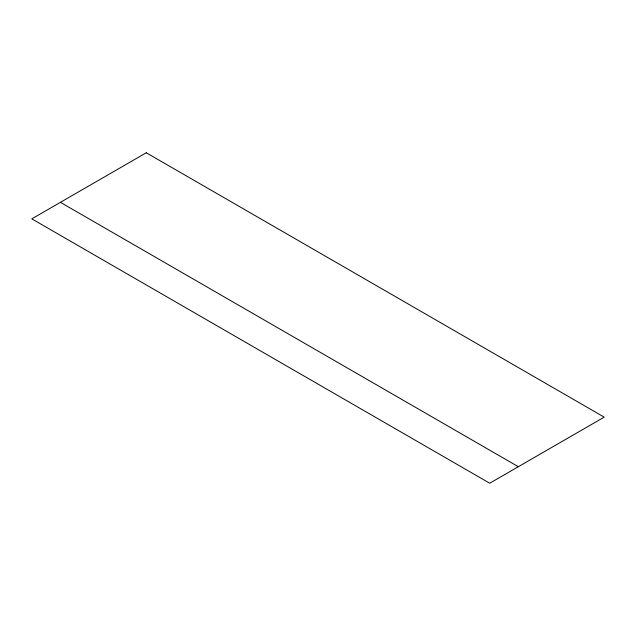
<?xml version="1.0" encoding="UTF-8"?>
<svg xmlns="http://www.w3.org/2000/svg" width="636" height="636" viewBox="0 0 636 636"><rect width="100%" height="100%" fill="white"/><g stroke="black" fill="none" stroke-linecap="round" stroke-linejoin="round"><path stroke-width="0.95" d="M60.42 202.335L518.34 466.713M146.28 152.767L31.8 218.856L489.72 483.233L604.2 417.144L146.28 152.767"/></g></svg>
